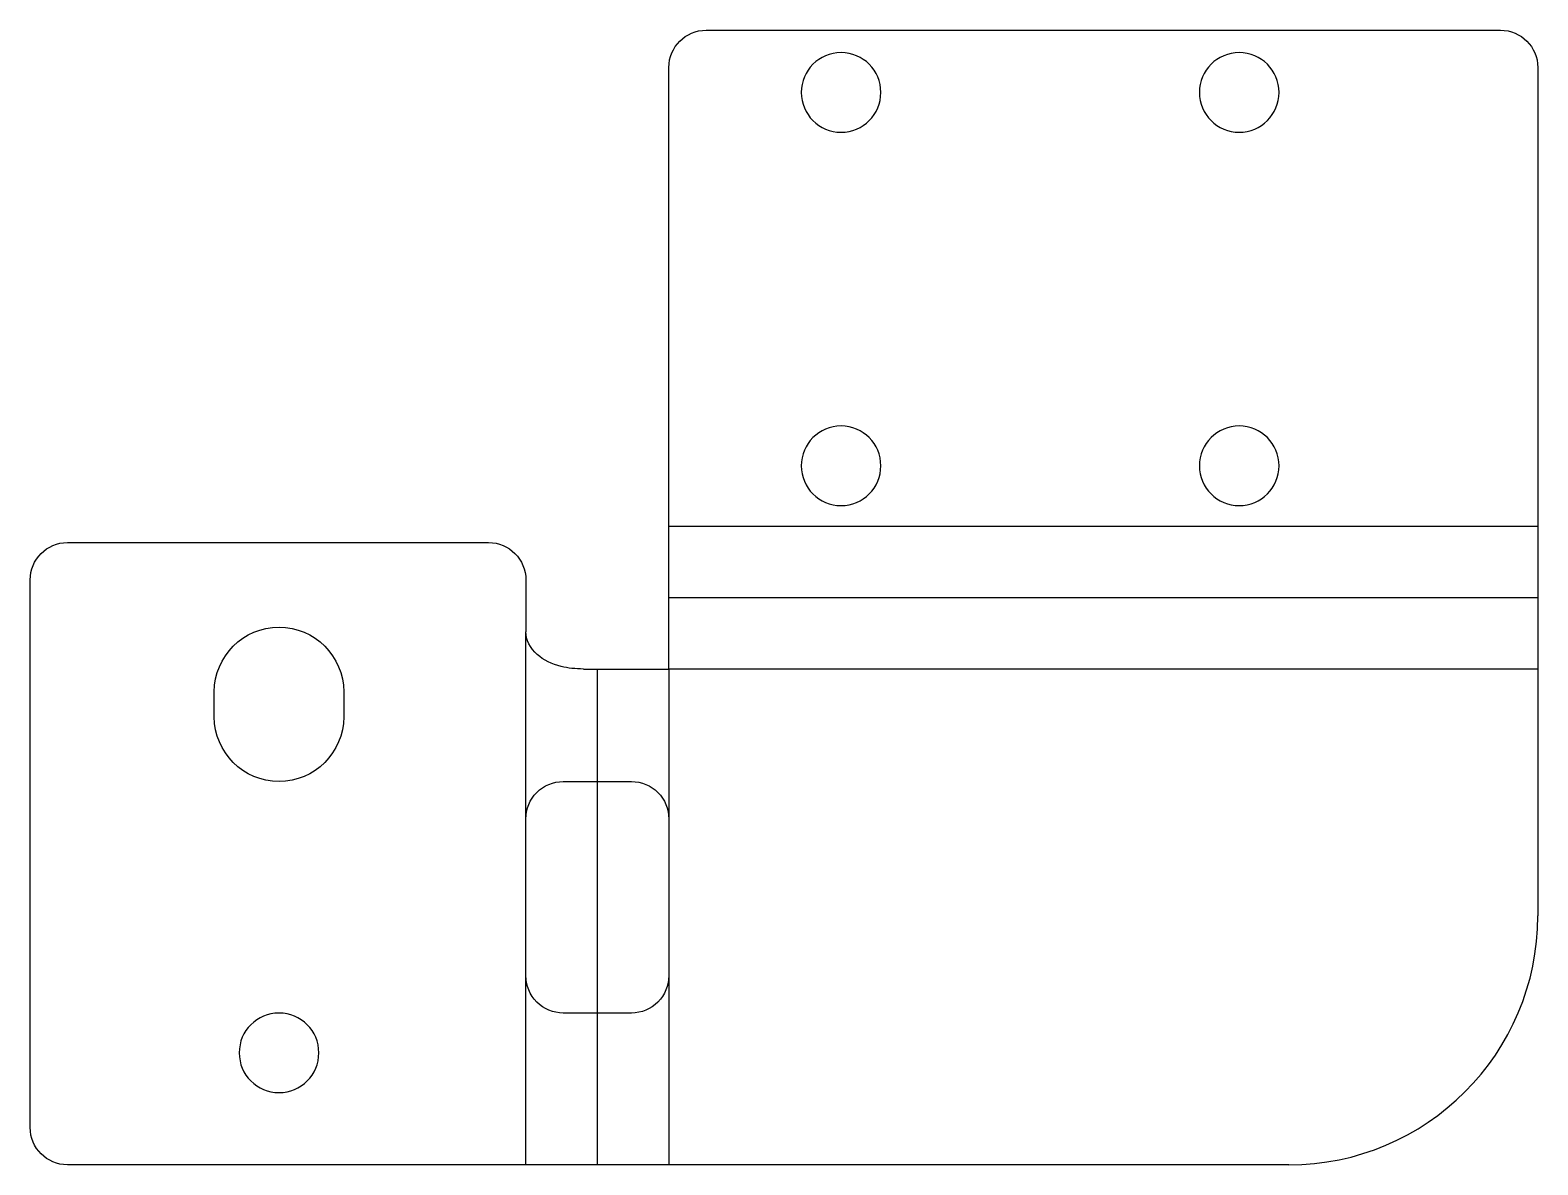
# Model space of a CAD drawing. Header units: millimetres. Extents: x -1.5 to 59.1, y 0 to 45.6.
import ezdxf

# ---------------------------------------------------------------- set-up
doc = ezdxf.new("R2010")
doc.units = ezdxf.units.MM

msp = doc.modelspace()

# ---------------------------------------------------------------- linework, layer by layer
at = {"layer": 'BEND'}
for p, q in [((24.165, 22.793), (59.085, 22.793)), ((21.293, 0), (21.293, 19.92))]:
    msp.add_line(p, q, dxfattribs=at)
at = {"layer": 'BEND_EXTENT'}
for p, q in [((24.165, 25.665), (59.085, 25.665)), ((18.42, 19.92), (18.42, 21.42)), ((18.42, 13.9), (18.42, 19.92)), ((24.165, 19.92), (24.165, 13.9)), ((59.085, 19.92), (24.165, 19.92)), ((18.42, 0), (18.42, 7.6)), ((24.165, 7.6), (24.165, 0))]:
    msp.add_line(p, q, dxfattribs=at)
at = {"layer": 'INTERIOR_PROFILES'}
for points in [[(11.1, 18, -1), (5.9, 18), (5.9, 19, -1), (11.1, 19)], [(24.165, 7.6, -0.414214), (22.665, 6.1), (19.92, 6.1, -0.414214), (18.42, 7.6), (18.42, 13.9, -0.414214), (19.92, 15.4), (22.665, 15.4, -0.414214), (24.165, 13.9)]]:
    msp.add_lwpolyline(points, format="xyb", close=True, dxfattribs=at)
at = {"layer": 'INTERIOR_PROFILES', "extrusion": (0, 0, -1)}
for centre in [(-31.085, 43.085), (-47.085, 43.085), (-31.085, 28.085), (-47.085, 28.085), (-8.5, 4.5)]:
    msp.add_circle(centre, 1.6, dxfattribs=at)
at = {"layer": 'OUTER_PROFILES'}
for p, q in [((25.665, 45.585), (57.585, 45.585)), ((24.165, 19.92), (24.165, 44.085)), ((59.085, 44.085), (59.085, 10)), ((0, 25), (16.92, 25)), ((-1.5, 1.5), (-1.5, 23.5)), ((18.42, 23.5), (18.42, 21.42)), ((20.731, 19.92), (24.165, 19.92)), ((49.085, 0), (0, 0))]:
    msp.add_line(p, q, dxfattribs=at)
at = {"layer": 'OUTER_PROFILES', "extrusion": (0, 0, -1)}
for centre, start, end in [((-25.665, 44.085), 0, 90), ((-57.585, 44.085), 90, 180), ((0, 23.5), 0, 90), ((-16.92, 23.5), 90, 180), ((0, 1.5), 270, 360)]:
    msp.add_arc(centre, 1.5, start, end, dxfattribs=at)
at = {"layer": 'OUTER_PROFILES'}
msp.add_arc((49.085, 10), 10, -90, 0, dxfattribs=at)
msp.add_open_spline([(20.731, 19.92), (20.425, 19.92), (20.109, 19.953), (19.835, 20.021), (19.474, 20.111), (19.121, 20.283), (18.879, 20.497), (18.587, 20.754), (18.42, 21.104), (18.42, 21.42)], degree=3, knots=[0.4695852, 0.4695852, 0.4695852, 0.4695852, 0.5292897, 0.5292897, 0.5292897, 0.6079326, 0.6079326, 0.6079326, 0.7027803, 0.7027803, 0.7027803, 0.7027803], dxfattribs=at)

doc.saveas('drawing.dxf')
